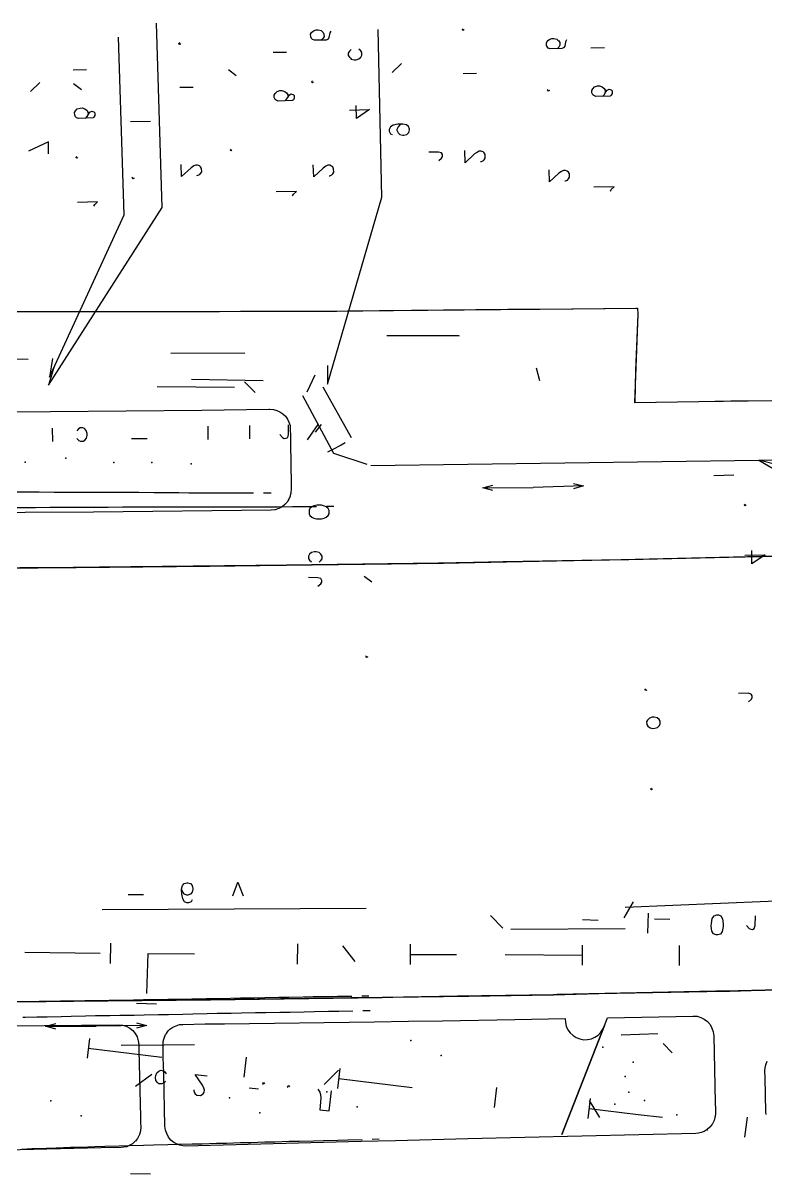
# Model space of a CAD drawing. Header units: metres. Extents: x 131 to 658, y 22 to 173.
# Drawn here: x 358.9 to 397.5, y 91.6 to 151.4 of the extents above; entities that cross this region are included whole.
import ezdxf

# ---------------------------------------------------------------- set-up
doc = ezdxf.new("R2010")
doc.units = ezdxf.units.M
for name, color, linetype in [('BOUNDARY', 7, 'Continuous'), ('CURB', 7, 'Continuous'), ('ELECTR_CABLE', 7, 'Continuous'), ('ELECTR_CABLE_COMM', 7, 'Continuous'), ('GAS', 7, 'Continuous'), ('GRASS', 7, 'Continuous'), ('OVERHEAD_POWER_LINE', 7, 'Continuous'), ('ROAD', 7, 'Continuous'), ('SEWER', 7, 'Continuous'), ('SIDEWALK_PATH', 7, 'Continuous'), ('TREE', 7, 'Continuous'), ('WATER_PIPELINE', 7, 'Continuous')]:
    doc.layers.add(name, color=color, linetype=linetype)

msp = doc.modelspace()

# ---------------------------------------------------------------- linework, layer by layer
at = {"layer": 'BOUNDARY'}
msp.add_lwpolyline([(355.773, 136.431), (359.102, 136.431), (360.767, 136.431), (364.096, 136.431), (365.76, 136.431), (369.101, 136.431), (370.765, 136.442), (373.284, 136.442), (373.284, 136.442), (374.094, 136.442), (375.759, 136.464), (379.088, 136.498), (380.752, 136.509), (384.092, 136.542), (385.757, 136.553), (389.086, 136.586), (390.75, 136.597), (390.839, 136.597), (390.839, 136.597), (390.861, 136.287), (390.861, 136.287), (390.739, 133.368), (390.706, 131.704), (394.035, 131.748), (395.699, 131.781), (397.819, 131.804)], dxfattribs=at)
at = {"layer": 'CURB'}
for points in [[(370.876, 126.977), (370.099, 126.977), (369.578, 126.988), (368.812, 126.988), (368.279, 126.988), (367.514, 126.988), (366.992, 126.999), (366.215, 126.999), (365.694, 126.999), (364.917, 127.01), (364.395, 127.01), (363.63, 127.01), (363.097, 127.01), (362.332, 127.021), (361.81, 127.021), (361.033, 127.021), (360.512, 127.021), (359.735, 127.032), (359.213, 127.032), (358.448, 127.032)], [(371.786, 126.977), (371.398, 126.977)], [(358.281, 126.244), (359.014, 126.244), (359.535, 126.244), (360.279, 126.255), (360.8, 126.255), (361.533, 126.255), (362.065, 126.255), (362.798, 126.255), (363.319, 126.255), (364.063, 126.266), (364.584, 126.266), (365.328, 126.266), (365.849, 126.266), (366.582, 126.266), (367.103, 126.266), (367.847, 126.266), (368.368, 126.277), (369.112, 126.277), (369.633, 126.277), (370.366, 126.277), (370.887, 126.277), (371.631, 126.277), (372.152, 126.277), (372.896, 126.289), (373.417, 126.289), (374.15, 126.289)], [(375.048, 126.289), (374.671, 126.289)], [(358.836, 100.544), (359.091, 100.544), (359.091, 100.544), (359.58, 100.555), (360.101, 100.555), (360.833, 100.577), (361.366, 100.577), (362.098, 100.6), (362.62, 100.6), (363.364, 100.611), (363.885, 100.622), (364.629, 100.633), (365.15, 100.644), (365.882, 100.655), (366.415, 100.666), (367.147, 100.677), (367.669, 100.688), (368.413, 100.699), (368.934, 100.711), (369.678, 100.722), (370.199, 100.733), (370.932, 100.744), (371.464, 100.755), (372.197, 100.766), (372.718, 100.777), (373.462, 100.788), (373.983, 100.799), (374.727, 100.81), (375.248, 100.821), (375.981, 100.833)], [(376.513, 100.844), (376.879, 100.844)], [(358.88, 99.734), (359.002, 99.734), (359.002, 99.734), (359.613, 99.745), (360.145, 99.756), (360.878, 99.767), (361.399, 99.778), (362.143, 99.801), (362.664, 99.812), (363.408, 99.823), (363.929, 99.834), (364.673, 99.845), (365.194, 99.856), (365.938, 99.867), (366.459, 99.878), (367.192, 99.889), (367.725, 99.9), (368.457, 99.923), (368.978, 99.934), (369.722, 99.945), (370.243, 99.956), (370.987, 99.967), (371.509, 99.978), (372.252, 99.989), (372.774, 100), (373.517, 100.011), (374.039, 100.023), (374.771, 100.045), (375.304, 100.045), (376.036, 100.067)], [(376.558, 100.078), (376.935, 100.078)], [(358.836, 92.876), (359.358, 92.898), (360.101, 92.921), (360.623, 92.943), (361.355, 92.965), (361.888, 92.976), (362.62, 93.009), (363.153, 93.02), (363.885, 93.043), (364.407, 93.054), (365.15, 93.076), (365.672, 93.087), (366.415, 93.109), (366.937, 93.12), (367.68, 93.143), (368.202, 93.154), (368.945, 93.176), (369.467, 93.187), (370.199, 93.209), (370.732, 93.22), (371.464, 93.242), (371.986, 93.253), (372.729, 93.276), (373.251, 93.287), (373.994, 93.309), (374.516, 93.32), (375.259, 93.342), (375.781, 93.353), (376.524, 93.376)], [(377.046, 93.387), (377.412, 93.398)]]:
    msp.add_lwpolyline(points, dxfattribs=at)
at = {"layer": 'ELECTR_CABLE'}
for points in [[(374.893, 151.001), (374.838, 150.912), (374.838, 150.912), (374.793, 150.679), (374.793, 150.679), (374.749, 150.59), (374.749, 150.59), (374.649, 150.546), (374.649, 150.546), (374.05, 150.535), (374.05, 150.535), (373.95, 150.579), (373.95, 150.579), (373.894, 150.624), (373.894, 150.624), (373.85, 150.713), (373.85, 150.713), (373.839, 150.846), (373.839, 150.846), (373.894, 150.934), (373.894, 150.934), (373.994, 151.023), (373.994, 151.023), (374.138, 151.079), (374.138, 151.079), (374.238, 151.079), (374.238, 151.079), (374.394, 151.034), (374.394, 151.034), (374.438, 150.99), (374.438, 150.99), (374.494, 150.946), (374.494, 150.946), (374.538, 150.857), (374.538, 150.857), (374.549, 150.724), (374.549, 150.724), (374.494, 150.635), (374.494, 150.635), (374.394, 150.546)], [(374.727, 133.624), (374.715, 132.647), (374.715, 132.647), (377.545, 142.368), (377.545, 142.368), (377.357, 151.09)], [(381.829, 151.09), (381.773, 151.045), (381.773, 151.045), (381.729, 151.09), (381.729, 151.09), (381.773, 151.134)], [(360.423, 133.979), (360.268, 133.013), (360.268, 133.013), (364.151, 141.458), (364.151, 141.458), (363.863, 150.701)], [(367.081, 150.369), (367.037, 150.313), (367.037, 150.313), (366.981, 150.357), (366.981, 150.357), (367.037, 150.413)], [(387.144, 150.557), (387.099, 150.457), (387.099, 150.457), (387.055, 150.235), (387.055, 150.235), (387, 150.147), (387, 150.147), (386.9, 150.102), (386.9, 150.102), (386.301, 150.08), (386.301, 150.08), (386.201, 150.124), (386.201, 150.124), (386.156, 150.169), (386.156, 150.169), (386.101, 150.258), (386.101, 150.258), (386.101, 150.391), (386.101, 150.391), (386.145, 150.491), (386.145, 150.491), (386.245, 150.579), (386.245, 150.579), (386.389, 150.624), (386.389, 150.624), (386.489, 150.624), (386.489, 150.624), (386.644, 150.59), (386.644, 150.59), (386.7, 150.546), (386.7, 150.546), (386.744, 150.502), (386.744, 150.502), (386.8, 150.413), (386.8, 150.413), (386.8, 150.28), (386.8, 150.28), (386.755, 150.18), (386.755, 150.18), (386.656, 150.091)], [(372.596, 149.902), (371.897, 149.891)], [(375.947, 150.058), (375.858, 149.969), (375.858, 149.969), (375.803, 149.869), (375.803, 149.869), (375.803, 149.736), (375.803, 149.736), (375.858, 149.647), (375.858, 149.647), (375.914, 149.603), (375.914, 149.603), (375.958, 149.558), (375.958, 149.558), (376.114, 149.525), (376.114, 149.525), (376.214, 149.525), (376.214, 149.525), (376.358, 149.57), (376.358, 149.57), (376.458, 149.658), (376.458, 149.658), (376.502, 149.758), (376.502, 149.758), (376.502, 149.891), (376.502, 149.891), (376.458, 149.98), (376.458, 149.98), (376.347, 150.069)], [(389.119, 150.147), (388.42, 150.124)], [(378.566, 149.325), (378.078, 148.859)], [(369.977, 148.693), (369.567, 149.004)], [(382.472, 148.804), (381.773, 148.793)], [(359.757, 148.338), (359.28, 147.872)], [(367.736, 148.083), (367.037, 148.072)], [(372.507, 147.384), (372.596, 147.472), (372.596, 147.472), (372.651, 147.561), (372.651, 147.561), (372.751, 147.705), (372.751, 147.705), (372.84, 147.75), (372.84, 147.75), (372.951, 147.705), (372.951, 147.705), (372.995, 147.661), (372.995, 147.661), (372.995, 147.528), (372.995, 147.528), (372.951, 147.439), (372.951, 147.439), (372.907, 147.395), (372.907, 147.395), (372.152, 147.372), (372.152, 147.372), (372.052, 147.417), (372.052, 147.417), (372.008, 147.461), (372.008, 147.461), (371.952, 147.55), (371.952, 147.55), (371.952, 147.683), (371.952, 147.683), (371.997, 147.772), (371.997, 147.772), (372.097, 147.872), (372.097, 147.872), (372.241, 147.916), (372.241, 147.916), (372.341, 147.916), (372.341, 147.916), (372.496, 147.872), (372.496, 147.872), (372.596, 147.794), (372.596, 147.794), (372.651, 147.705), (372.651, 147.705), (372.651, 147.561)], [(373.994, 148.371), (373.95, 148.327), (373.95, 148.327), (373.894, 148.371), (373.894, 148.371), (373.95, 148.416)], [(386.256, 147.927), (386.201, 147.883), (386.201, 147.883), (386.156, 147.927), (386.156, 147.927), (386.201, 147.972)], [(389.019, 147.617), (389.119, 147.716), (389.119, 147.716), (389.163, 147.805), (389.163, 147.805), (389.263, 147.938), (389.263, 147.938), (389.363, 147.994), (389.363, 147.994), (389.463, 147.949), (389.463, 147.949), (389.519, 147.905), (389.519, 147.905), (389.519, 147.772), (389.519, 147.772), (389.474, 147.672), (389.474, 147.672), (389.419, 147.628), (389.419, 147.628), (388.675, 147.617), (388.675, 147.617), (388.575, 147.661), (388.575, 147.661), (388.52, 147.705), (388.52, 147.705), (388.464, 147.794), (388.464, 147.794), (388.464, 147.927), (388.464, 147.927), (388.509, 148.016), (388.509, 148.016), (388.609, 148.105), (388.609, 148.105), (388.764, 148.16), (388.764, 148.16), (388.864, 148.16), (388.864, 148.16), (389.008, 148.116), (389.008, 148.116), (389.108, 148.027), (389.108, 148.027), (389.163, 147.938), (389.163, 147.938), (389.163, 147.805)], [(375.87, 146.906), (376.913, 146.929), (376.913, 146.929), (376.225, 146.462), (376.225, 146.462), (376.214, 147.139)], [(365.516, 146.318), (364.473, 146.285)], [(378.633, 146.174), (378.477, 146.13), (378.477, 146.13), (378.389, 146.041), (378.389, 146.041), (378.333, 145.897), (378.333, 145.897), (378.333, 145.852), (378.333, 145.852), (378.389, 145.719), (378.389, 145.719), (378.488, 145.63), (378.488, 145.63), (378.644, 145.597), (378.644, 145.597), (378.688, 145.597), (378.688, 145.597), (378.843, 145.641), (378.843, 145.641), (378.943, 145.73), (378.943, 145.73), (378.988, 145.874), (378.988, 145.874), (378.988, 145.919), (378.988, 145.919), (378.932, 146.052), (378.932, 146.052), (378.832, 146.141), (378.832, 146.141), (378.633, 146.174), (378.633, 146.174), (378.377, 146.174), (378.377, 146.174), (378.133, 146.118), (378.133, 146.118), (377.989, 146.03), (377.989, 146.03), (377.934, 145.897), (377.934, 145.897), (377.934, 145.808), (377.934, 145.808), (377.989, 145.675), (377.989, 145.675), (378.089, 145.63)], [(360.223, 144.62), (360.212, 145.253), (360.212, 145.253), (359.169, 144.765)], [(369.755, 144.82), (369.711, 144.776), (369.711, 144.776), (369.655, 144.82), (369.655, 144.82), (369.711, 144.865)], [(380.508, 144.276), (380.652, 144.41), (380.652, 144.41), (380.708, 144.498), (380.708, 144.498), (380.708, 144.587), (380.708, 144.587), (380.652, 144.676), (380.652, 144.676), (380.497, 144.72), (380.497, 144.72), (379.998, 144.709)], [(382.672, 144.232), (382.727, 144.232), (382.727, 144.232), (382.827, 144.276), (382.827, 144.276), (382.872, 144.321), (382.872, 144.321), (382.916, 144.41), (382.916, 144.41), (382.916, 144.598), (382.916, 144.598), (382.861, 144.687), (382.861, 144.687), (382.816, 144.731), (382.816, 144.731), (382.716, 144.765), (382.716, 144.765), (382.616, 144.765), (382.616, 144.765), (382.517, 144.72), (382.517, 144.72), (382.361, 144.632), (382.361, 144.632), (381.873, 144.165), (381.873, 144.165), (381.862, 144.798)], [(367.935, 143.5), (367.98, 143.511), (367.98, 143.511), (368.08, 143.555), (368.08, 143.555), (368.124, 143.6), (368.124, 143.6), (368.18, 143.688), (368.18, 143.688), (368.168, 143.866), (368.168, 143.866), (368.124, 143.955), (368.124, 143.955), (368.069, 143.999), (368.069, 143.999), (367.969, 144.043), (367.969, 144.043), (367.869, 144.043), (367.869, 144.043), (367.769, 143.999), (367.769, 143.999), (367.625, 143.899), (367.625, 143.899), (367.136, 143.444), (367.136, 143.444), (367.114, 144.077)], [(374.804, 143.489), (374.849, 143.489), (374.849, 143.489), (374.949, 143.544), (374.949, 143.544), (374.993, 143.588), (374.993, 143.588), (375.048, 143.677), (375.048, 143.677), (375.037, 143.855), (375.037, 143.855), (374.993, 143.944), (374.993, 143.944), (374.937, 143.988), (374.937, 143.988), (374.838, 144.032), (374.838, 144.032), (374.738, 144.032), (374.738, 144.032), (374.638, 143.988), (374.638, 143.988), (374.494, 143.888), (374.494, 143.888), (374.005, 143.433), (374.005, 143.433), (373.983, 144.054)], [(387.055, 143.222), (387.099, 143.222), (387.099, 143.222), (387.199, 143.267), (387.199, 143.267), (387.255, 143.322), (387.255, 143.322), (387.299, 143.411), (387.299, 143.411), (387.299, 143.588), (387.299, 143.588), (387.244, 143.677), (387.244, 143.677), (387.188, 143.722), (387.188, 143.722), (387.088, 143.766), (387.088, 143.766), (386.989, 143.766), (386.989, 143.766), (386.889, 143.71), (386.889, 143.71), (386.744, 143.622), (386.744, 143.622), (386.256, 143.167), (386.256, 143.167), (386.245, 143.788)], [(364.662, 143.366), (364.606, 143.322), (364.606, 143.322), (364.562, 143.366), (364.562, 143.366), (364.606, 143.411)], [(372.907, 142.445), (372.962, 142.534), (372.962, 142.534), (373.106, 142.678), (373.106, 142.678), (372.052, 142.656)], [(389.43, 142.69), (389.474, 142.778), (389.474, 142.778), (389.618, 142.912), (389.618, 142.912), (388.575, 142.889)], [(377.811, 135.188), (381.529, 135.188), (381.529, 135.188), (381.573, 135.166)], [(366.582, 134.267), (370.421, 134.278)], [(355.263, 134.056), (359.158, 133.956)], [(385.568, 133.501), (385.746, 132.847)], [(367.647, 132.902), (371.375, 132.847)], [(373.661, 132.248), (374.083, 133.135)], [(374.482, 132.514), (375.947, 129.873)], [(375.648, 129.607), (375.426, 129.484), (375.426, 129.484), (374.96, 129.24), (374.96, 129.24), (374.727, 129.118)], [(394.801, 127.898), (395.844, 127.931)], [(396.487, 126.366), (396.432, 126.322), (396.432, 126.322), (396.387, 126.366), (396.387, 126.366), (396.432, 126.411)], [(396.421, 123.759), (397.475, 123.77), (397.475, 123.77), (396.776, 123.315), (396.776, 123.315), (396.776, 123.992)], [(377.024, 122.349), (376.624, 122.649)], [(376.813, 118.476), (376.757, 118.432), (376.757, 118.432), (376.713, 118.476), (376.713, 118.476), (376.757, 118.521)], [(396.609, 116.124), (396.765, 116.268), (396.765, 116.268), (396.809, 116.357), (396.809, 116.357), (396.809, 116.446), (396.809, 116.446), (396.754, 116.535), (396.754, 116.535), (396.598, 116.579), (396.598, 116.579), (396.099, 116.568)], [(389.985, 98.813), (391.893, 98.891)], [(363.996, 98.269), (366.226, 98.291), (366.226, 98.291), (367.802, 98.303)], [(392.648, 97.87), (392.182, 98.358)]]:
    msp.add_lwpolyline(points, dxfattribs=at)
at = {"layer": 'ELECTR_CABLE_COMM'}
for points in [[(360.501, 133.524), (360.212, 132.592), (366.127, 141.846), (365.829, 151.431)], [(362.198, 149.004), (361.499, 148.981)], [(361.932, 147.961), (361.521, 148.26)], [(362.132, 146.474), (362.221, 146.573), (362.221, 146.573), (362.276, 146.662), (362.276, 146.662), (362.365, 146.795), (362.365, 146.795), (362.465, 146.851), (362.465, 146.851), (362.565, 146.806), (362.565, 146.806), (362.62, 146.762), (362.62, 146.762), (362.62, 146.629), (362.62, 146.629), (362.576, 146.54), (362.576, 146.54), (362.531, 146.496), (362.531, 146.496), (361.777, 146.462), (361.777, 146.462), (361.677, 146.507), (361.677, 146.507), (361.621, 146.551), (361.621, 146.551), (361.577, 146.64), (361.577, 146.64), (361.566, 146.773), (361.566, 146.773), (361.621, 146.862), (361.621, 146.862), (361.71, 146.962), (361.71, 146.962), (361.865, 147.006), (361.865, 147.006), (361.965, 147.017), (361.965, 147.017), (362.11, 146.973), (362.11, 146.973), (362.221, 146.884), (362.221, 146.884), (362.265, 146.795), (362.265, 146.795), (362.276, 146.662)], [(361.743, 144.443), (361.699, 144.398), (361.699, 144.398), (361.643, 144.443), (361.643, 144.443), (361.688, 144.487)], [(362.576, 141.902), (362.62, 142.002), (362.62, 142.002), (362.764, 142.135), (362.764, 142.135), (361.721, 142.101)], [(365.86, 132.536), (369.888, 132.503)], [(370.399, 132.769), (370.954, 132.214)], [(373.417, 132.059), (375.026, 129.063)], [(374.227, 130.561), (373.672, 129.751)], [(375.026, 129.063), (376.768, 128.486)], [(376.968, 128.419), (417.327, 128.974)], [(398.096, 128.452), (397.153, 128.697), (397.153, 128.697), (398.44, 127.942), (398.44, 127.942), (398.906, 121.506)], [(374.804, 125.911), (374.804, 126.089), (374.804, 126.089), (374.76, 126.178), (374.76, 126.178), (374.66, 126.266), (374.66, 126.266), (374.56, 126.311), (374.56, 126.311), (374.405, 126.355), (374.405, 126.355), (374.161, 126.366), (374.161, 126.366), (374.005, 126.322), (374.005, 126.322), (373.905, 126.277), (373.905, 126.277), (373.806, 126.189), (373.806, 126.189), (373.761, 126.1), (373.761, 126.1), (373.761, 125.911), (373.761, 125.911), (373.806, 125.823), (373.806, 125.823), (373.905, 125.734), (373.905, 125.734), (374.005, 125.689), (374.005, 125.689), (374.15, 125.645), (374.15, 125.645), (374.405, 125.645), (374.405, 125.645), (374.549, 125.689), (374.549, 125.689), (374.649, 125.734), (374.649, 125.734), (374.749, 125.823), (374.749, 125.823), (374.804, 125.911)], [(374.283, 123.392), (374.383, 123.481), (374.383, 123.481), (374.438, 123.57), (374.438, 123.57), (374.438, 123.703), (374.438, 123.703), (374.383, 123.803), (374.383, 123.803), (374.283, 123.892), (374.283, 123.892), (374.138, 123.936), (374.138, 123.936), (374.039, 123.936), (374.039, 123.936), (373.883, 123.892), (373.883, 123.892), (373.783, 123.803), (373.783, 123.803), (373.739, 123.714), (373.739, 123.714), (373.739, 123.581), (373.739, 123.581), (373.783, 123.492), (373.783, 123.492), (373.883, 123.403)], [(374.216, 122.138), (374.371, 122.272), (374.371, 122.272), (374.427, 122.36), (374.427, 122.36), (374.427, 122.449), (374.427, 122.449), (374.371, 122.538), (374.371, 122.538), (374.227, 122.582), (374.227, 122.582), (373.728, 122.593)]]:
    msp.add_lwpolyline(points, dxfattribs=at)
at = {"layer": 'GAS'}
for points in [[(387.976, 104.805), (388.786, 104.783)], [(391.372, 104.106), (391.405, 105.149)], [(391.716, 104.85), (392.526, 104.827)], [(394.923, 104.006), (394.79, 104.062), (394.79, 104.062), (394.712, 104.206), (394.712, 104.206), (394.667, 104.461), (394.667, 104.461), (394.679, 104.605), (394.679, 104.605), (394.723, 104.861), (394.723, 104.861), (394.823, 105.005), (394.823, 105.005), (394.956, 105.049), (394.956, 105.049), (395.045, 105.049), (395.045, 105.049), (395.178, 104.994), (395.178, 104.994), (395.267, 104.839), (395.267, 104.839), (395.3, 104.594), (395.3, 104.594), (395.3, 104.439), (395.3, 104.439), (395.244, 104.195), (395.244, 104.195), (395.156, 104.051), (395.156, 104.051), (395.011, 104.006), (395.011, 104.006), (394.923, 104.006)], [(396.51, 104.506), (396.643, 104.35), (396.643, 104.35), (396.731, 104.306), (396.731, 104.306), (396.82, 104.295), (396.82, 104.295), (396.909, 104.35), (396.909, 104.35), (396.964, 104.495), (396.964, 104.495), (396.976, 104.994)], [(363.441, 103.585), (363.43, 102.53)], [(358.98, 103.107), (362.909, 103.063)], [(365.328, 100.966), (365.405, 103.041)], [(365.405, 103.041), (367.813, 103.03)], [(373.162, 103.54), (373.151, 102.497)], [(376.158, 102.619), (375.514, 103.44)], [(379.021, 103.529), (379.021, 102.475)], [(379.021, 102.996), (381.429, 102.996)], [(383.959, 102.985), (387.965, 102.963)], [(387.965, 103.485), (387.954, 102.442)], [(393.014, 103.463), (393.014, 102.419)], [(364.784, 100.455), (365.838, 100.422)], [(362.343, 98.624), (362.221, 97.592)], [(362.276, 98.114), (366.104, 97.648)], [(370.499, 97.648), (370.377, 96.605)], [(366.293, 96.383), (366.193, 96.294), (366.193, 96.294), (366.104, 96.261), (366.104, 96.261), (365.96, 96.272), (365.96, 96.272), (365.882, 96.327), (365.882, 96.327), (365.805, 96.438), (365.805, 96.438), (365.783, 96.594), (365.783, 96.594), (365.794, 96.694), (365.794, 96.694), (365.849, 96.838), (365.849, 96.838), (365.949, 96.927), (365.949, 96.927), (366.049, 96.971), (366.049, 96.971), (366.182, 96.949), (366.182, 96.949), (366.271, 96.893), (366.271, 96.893), (366.337, 96.782)], [(374.549, 96.239), (375.293, 96.971)], [(375.359, 97.06), (375.237, 96.017)], [(365.583, 96.749), (364.74, 96.128)], [(367.78, 95.95), (367.78, 95.906), (367.78, 95.906), (367.813, 95.795), (367.813, 95.795), (367.847, 95.739), (367.847, 95.739), (367.935, 95.684), (367.935, 95.684), (368.113, 95.661), (368.113, 95.661), (368.202, 95.706), (368.202, 95.706), (368.257, 95.75), (368.257, 95.75), (368.313, 95.839), (368.313, 95.839), (368.324, 95.939), (368.324, 95.939), (368.29, 96.039), (368.29, 96.039), (368.224, 96.205), (368.224, 96.205), (367.836, 96.749), (367.836, 96.749), (368.457, 96.682)], [(375.304, 96.538), (379.121, 96.083)], [(370.643, 96.061), (371.142, 96.005)], [(371.386, 96.227), (371.353, 96.283), (371.353, 96.283), (371.398, 96.327), (371.398, 96.327), (371.442, 96.272)], [(372.685, 96.072), (372.64, 96.128), (372.64, 96.128), (372.696, 96.172), (372.696, 96.172), (372.74, 96.116)], [(374.216, 95.994), (374.327, 95.828), (374.327, 95.828), (374.36, 95.717), (374.36, 95.717), (374.383, 95.517), (374.383, 95.517), (374.316, 94.918), (374.316, 94.918), (374.804, 94.863), (374.804, 94.863), (374.926, 95.906)], [(383.515, 96.083), (383.393, 95.04)], [(388.376, 95.506), (388.254, 94.463)], [(388.886, 94.519), (388.342, 95.406)], [(388.32, 94.985), (390.872, 94.674), (390.872, 94.674), (392.137, 94.53)], [(396.543, 94.53), (396.41, 93.487)], [(364.484, 91.611), (365.527, 91.578)]]:
    msp.add_lwpolyline(points, dxfattribs=at)
at = {"layer": 'GRASS'}
for points in [[(357.072, 131.216), (360.323, 131.227), (368.18, 131.304), (371.675, 131.349), (371.73, 131.349), (371.908, 131.338), (372.086, 131.282), (372.252, 131.216), (372.407, 131.105), (372.541, 130.982), (372.64, 130.838), (372.718, 130.672), (372.774, 130.494), (372.785, 130.306), (372.796, 129.962), (372.796, 129.562), (372.829, 127.454), (372.829, 127.221), (372.829, 127.165), (372.818, 127.032), (372.818, 126.988), (372.785, 126.855), (372.774, 126.821), (372.707, 126.666), (372.651, 126.577), (372.618, 126.522), (372.541, 126.433), (372.507, 126.388), (372.363, 126.277), (372.185, 126.189), (371.997, 126.122), (371.797, 126.1), (362.553, 126), (355.429, 125.956)], [(356.128, 99.268), (363.863, 99.335), (364.063, 99.312), (364.251, 99.257), (364.44, 99.157), (364.595, 99.035), (364.728, 98.88), (364.828, 98.702), (364.884, 98.502), (364.906, 98.303), (364.917, 98.003), (365.006, 94.552), (365.006, 94.241), (365.017, 94.03), (365.017, 93.997), (365.006, 93.831), (364.977, 93.755), (364.95, 93.631), (364.862, 93.453), (364.85, 93.431), (364.74, 93.287), (364.717, 93.276), (364.584, 93.154), (364.418, 93.054), (364.285, 92.998), (364.14, 92.965), (363.996, 92.954), (362.931, 92.932), (352.411, 92.676)], [(397.53, 94.674), (397.508, 94.818), (397.475, 96.583), (397.464, 96.938), (397.475, 97.104), (397.508, 97.259), (397.575, 97.437)]]:
    msp.add_lwpolyline(points, dxfattribs=at)
msp.add_lwpolyline([(366.36, 93.675), (366.293, 93.864), (366.271, 94.064), (366.204, 96.804), (366.193, 97.237), (366.182, 97.615), (366.182, 97.936), (366.171, 98.192), (366.171, 98.291), (366.182, 98.391), (366.182, 98.469), (366.215, 98.591), (366.226, 98.647), (366.304, 98.824), (366.349, 98.88), (366.404, 98.968), (366.459, 99.035), (366.526, 99.101), (366.681, 99.212), (366.848, 99.29), (367.025, 99.346), (367.203, 99.357), (368.357, 99.379), (368.457, 99.379), (368.601, 99.379), (368.768, 99.379), (368.956, 99.379), (369.156, 99.39), (369.367, 99.39), (377.146, 99.49), (378.932, 99.523), (380.708, 99.545), (384.458, 99.612), (387.077, 99.656), (387.088, 99.457), (387.133, 99.257), (387.222, 99.079), (387.333, 98.913), (387.488, 98.78), (387.654, 98.669), (387.843, 98.602), (388.043, 98.558), (388.242, 98.569), (388.442, 98.613), (388.62, 98.691), (388.786, 98.802), (388.93, 98.946), (389.041, 99.113), (389.119, 99.301), (386.901, 93.624), (386.901, 93.624), (389.286, 99.701), (393.724, 99.79), (393.935, 99.778), (394.124, 99.723), (394.312, 99.623), (394.479, 99.501), (394.612, 99.346), (394.712, 99.168), (394.767, 98.968), (394.801, 98.769), (394.878, 95.273), (394.889, 94.951), (394.889, 94.752), (394.889, 94.718), (394.878, 94.563), (394.867, 94.507), (394.823, 94.363), (394.734, 94.186), (394.723, 94.163), (394.612, 94.03), (394.601, 94.008), (394.468, 93.886), (394.301, 93.786), (394.157, 93.731), (394.013, 93.697), (393.868, 93.686), (382.017, 93.398), (378.255, 93.298), (376.48, 93.265), (367.347, 93.032), (367.203, 93.043), (367.048, 93.076), (366.914, 93.12), (366.737, 93.209), (366.582, 93.342), (366.459, 93.498)], close=True, dxfattribs=at)
at = {"layer": 'OVERHEAD_POWER_LINE'}
for points in [[(383.315, 127.121), (382.794, 127.254), (382.794, 127.254), (383.315, 127.398)], [(382.794, 127.254), (385.413, 127.276)], [(388.032, 127.365), (385.413, 127.276)], [(387.51, 127.487), (388.032, 127.365), (388.032, 127.365), (387.51, 127.21)], [(360.589, 99.113), (360.068, 99.257), (360.068, 99.257), (360.6, 99.401)], [(364.784, 99.434), (365.317, 99.301), (365.317, 99.301), (364.784, 99.157)], [(360.068, 99.257), (362.687, 99.257)], [(365.317, 99.301), (362.687, 99.257)]]:
    msp.add_lwpolyline(points, dxfattribs=at)
at = {"layer": 'ROAD'}
for points in [[(236.317, 123.215), (254.704, 123.215), (273.613, 123.215), (292.566, 123.215), (298.902, 123.193), (309.655, 123.148), (329.33, 123.071), (330.806, 123.059), (332.992, 123.048), (341.791, 123.037), (342.546, 123.037), (350.724, 123.048), (352.1, 123.059), (359.668, 123.104), (361.655, 123.115), (368.601, 123.181), (371.198, 123.215), (380.752, 123.348), (384.836, 123.426), (386.633, 123.459), (390.306, 123.525), (390.384, 123.525), (395.589, 123.648), (399.85, 123.736)], [(398.163, 101.154), (395.378, 101.088), (394.912, 101.077), (386.667, 100.91), (386.467, 100.899), (381.485, 100.821), (377.734, 100.755), (377.556, 100.755), (375.947, 100.733), (368.646, 100.633), (359.735, 100.555), (352.788, 100.511), (350.813, 100.5), (343.256, 100.489), (341.88, 100.489), (333.713, 100.511), (332.958, 100.511), (324.17, 100.544), (321.973, 100.555), (320.497, 100.555), (300.833, 100.633)]]:
    msp.add_lwpolyline(points, dxfattribs=at)
at = {"layer": 'SEWER'}
for points in [[(391.327, 116.756), (391.283, 116.712), (391.283, 116.712), (391.227, 116.745), (391.227, 116.745), (391.272, 116.801)], [(392.026, 114.992), (392.015, 115.125), (392.015, 115.125), (391.96, 115.214), (391.96, 115.214), (391.86, 115.303), (391.86, 115.303), (391.705, 115.336), (391.705, 115.336), (391.605, 115.336), (391.605, 115.336), (391.46, 115.281), (391.46, 115.281), (391.361, 115.181), (391.361, 115.181), (391.316, 115.092), (391.316, 115.092), (391.327, 114.959), (391.327, 114.959), (391.383, 114.87), (391.383, 114.87), (391.494, 114.781), (391.494, 114.781), (391.638, 114.748), (391.638, 114.748), (391.738, 114.759), (391.738, 114.759), (391.882, 114.803), (391.882, 114.803), (391.982, 114.903), (391.982, 114.903), (392.026, 114.992)], [(391.616, 111.596), (391.571, 111.552), (391.571, 111.552), (391.516, 111.585), (391.516, 111.585), (391.571, 111.641)], [(367.68, 105.826), (367.636, 105.726), (367.636, 105.726), (367.503, 105.682), (367.503, 105.682), (367.414, 105.682), (367.414, 105.682), (367.281, 105.726), (367.281, 105.726), (367.192, 105.882), (367.192, 105.882), (367.147, 106.126), (367.147, 106.126), (367.136, 106.381), (367.136, 106.381), (367.181, 106.581), (367.181, 106.581), (367.27, 106.681), (367.27, 106.681), (367.414, 106.725), (367.414, 106.725), (367.458, 106.725), (367.458, 106.725), (367.591, 106.681), (367.591, 106.681), (367.68, 106.581), (367.68, 106.581), (367.725, 106.425), (367.725, 106.425), (367.725, 106.381), (367.725, 106.381), (367.68, 106.226), (367.68, 106.226), (367.591, 106.126), (367.591, 106.126), (367.458, 106.081), (367.458, 106.081), (367.414, 106.081), (367.414, 106.081), (367.281, 106.126), (367.281, 106.126), (367.192, 106.226), (367.192, 106.226), (367.136, 106.381)], [(369.8, 106.037), (370.055, 106.747), (370.055, 106.747), (370.332, 106.048)], [(364.351, 106.115), (365.161, 106.115)], [(390.195, 105.46), (414.986, 106.492)], [(363.008, 105.338), (376.735, 105.393)], [(390.14, 104.894), (390.639, 105.737)], [(383.205, 105.027), (383.837, 104.361)], [(384.259, 104.306), (390.195, 104.339)]]:
    msp.add_lwpolyline(points, dxfattribs=at)
at = {"layer": 'SIDEWALK_PATH'}
for points in [[(357.127, 136.431), (370.199, 136.442), (373.284, 136.442), (373.728, 136.442), (373.917, 136.442), (374.116, 136.442), (374.305, 136.453), (374.505, 136.453), (374.682, 136.453), (374.849, 136.453), (374.993, 136.453), (375.115, 136.453), (375.204, 136.453), (376.48, 136.464), (376.535, 136.464), (376.558, 136.464), (378.155, 136.486), (379.942, 136.498), (387.488, 136.575), (390.839, 136.597), (390.861, 136.287), (390.684, 131.704), (394.024, 131.748), (397.874, 131.804)], [(399.483, 123.736), (389.996, 123.514), (383.848, 123.403), (382.317, 123.381), (380.497, 123.348), (372.596, 123.237), (370.998, 123.215), (362.875, 123.126), (361.499, 123.115), (353.154, 123.059), (351.989, 123.059), (343.434, 123.037), (342.49, 123.037), (333.713, 123.048), (332.992, 123.048), (331.882, 123.059), (292.566, 123.215), (291.434, 123.215), (235.651, 123.215)], [(343.633, 100.444), (359.091, 100.544), (359.324, 100.544), (359.735, 100.555), (368.646, 100.633), (376.302, 100.733), (377.556, 100.755), (378.122, 100.766), (382.073, 100.833), (386.467, 100.899), (388.831, 100.955), (395.378, 101.088), (395.522, 101.088), (395.633, 101.088), (396.743, 101.121), (398.163, 101.154)]]:
    msp.add_lwpolyline(points, dxfattribs=at)
at = {"layer": 'TREE'}
for p in [(361.112, 128.81), (359, 128.588), (363.62, 128.577), (365.591, 128.577), (367.637, 128.511), (379.058, 98.523), (389.034, 98.179), (380.639, 97.747), (390.615, 97.392), (390.194, 96.647), (374.68, 95.848), (390.396, 95.832), (360.332, 95.388), (369.625, 95.532), (389.662, 95.215), (391.204, 95.393), (361.908, 94.607), (371.207, 94.751), (376.267, 95.062), (392.884, 94.655), (394.466, 93.875)]:
    msp.add_point(p, dxfattribs=at)
at = {"layer": 'WATER_PIPELINE'}
for points in [[(370.676, 129.806), (370.676, 130.505)], [(372.252, 130.028), (372.385, 129.884), (372.385, 129.884), (372.474, 129.828), (372.474, 129.828), (372.574, 129.84), (372.574, 129.84), (372.663, 129.884), (372.663, 129.884), (372.696, 130.039), (372.696, 130.039), (372.696, 130.539)], [(374.094, 130.161), (374.405, 130.561)], [(360.434, 129.662), (360.423, 130.361)], [(361.688, 129.828), (361.788, 129.729), (361.788, 129.729), (361.877, 129.684), (361.877, 129.684), (362.01, 129.684), (362.01, 129.684), (362.098, 129.74), (362.098, 129.74), (362.187, 129.84), (362.187, 129.84), (362.232, 129.984), (362.232, 129.984), (362.232, 130.084), (362.232, 130.084), (362.176, 130.239), (362.176, 130.239), (362.087, 130.339), (362.087, 130.339), (361.999, 130.383), (361.999, 130.383), (361.865, 130.383), (361.865, 130.383), (361.777, 130.328), (361.777, 130.328), (361.688, 130.228)], [(368.524, 129.773), (368.512, 130.472)], [(364.529, 129.817), (365.339, 129.828)]]:
    msp.add_lwpolyline(points, dxfattribs=at)

doc.saveas('drawing.dxf')
